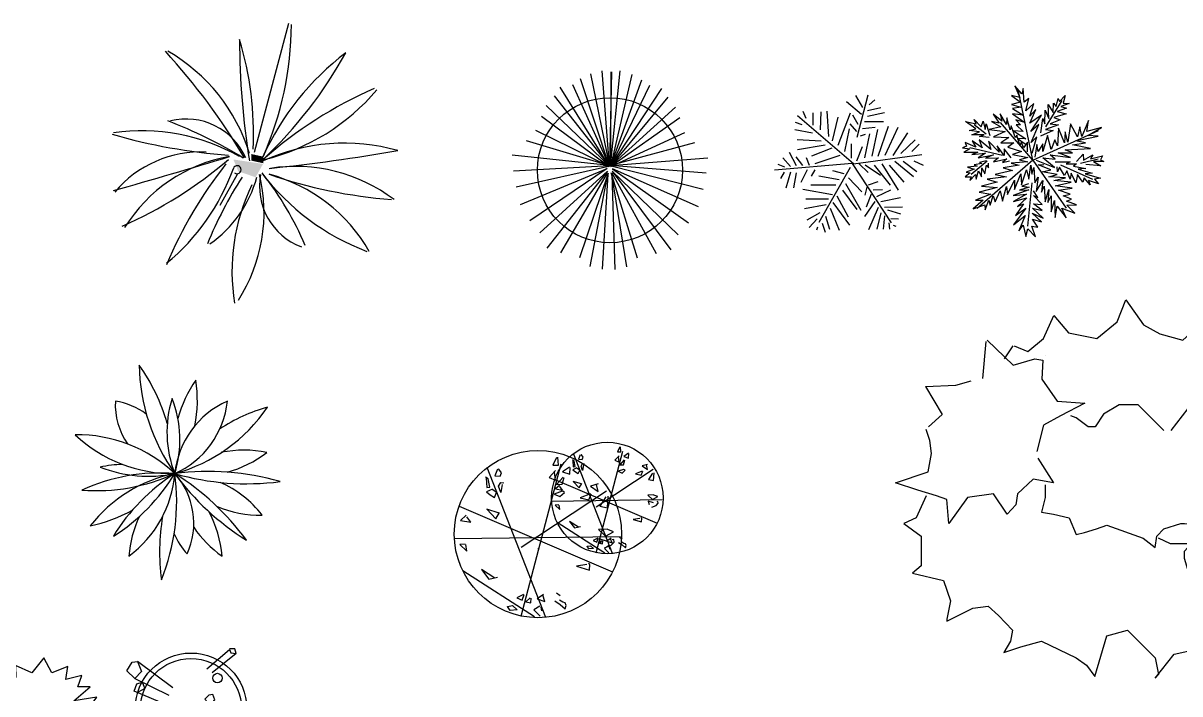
# Model space of a CAD drawing. Extents: x -42728 to 99010, y -18674 to 47645.
# Drawn here: x 39284 to 42498, y 7557 to 9422 of the extents above; entities that cross this region are included whole.
import ezdxf

# ---------------------------------------------------------------- set-up
doc = ezdxf.new("R2010")
doc.units = 0
doc.header["$LTSCALE"] = 100
doc.header["$MEASUREMENT"] = 0
doc.layers.get('0').update_dxf_attribs({"linetype": 'CONTINUOUS'})
for name, color, linetype in [('3', 4, 'CONTINUOUS'), ('4', 251, 'CONTINUOUS'), ('A-FURN', 7, 'CONTINUOUS'), ('JJ', 1, 'CONTINUOUS'), ('PUB_DIM', 3, 'CONTINUOUS'), ('PUB_TEXT', 7, 'CONTINUOUS'), ('WINDOW', 2, 'CONTINUOUS'), ('字体标注', 3, 'CONTINUOUS')]:
    doc.layers.add(name, color=color, linetype=linetype)
doc.styles.get("Standard").update_dxf_attribs({"font": 'ISOCP'})

# ---------------------------------------------------------------- blocks, each defined once
blk = doc.blocks.new('2PAA167')
at = {"color": 3, "linetype": 'ByBlock'}
for points in [[(456.8, 775, 0.084365), (317.2, 1065.3, 0.084365)], [(317.2, 1065.3, 0.150784), (494.1, 526.7, 0.150784)], [(597.8, 990.5, 0.082731), (509.1, 800.4, 0.082731)], [(594, 764.1, 0.089394), (597.8, 990.5, 0.089394)], [(199.1, 885.8, 0.163041), (259.4, 673.8, 0.163041)], [(352.9, 822.3, 0.121679), (199.1, 885.8, 0.121679)], [(480.5, 899, 0.170476), (494.1, 526.7, 0.170476)], [(494.1, 526.7, 0.170476), (480.5, 899, 0.170476)], [(755, 885.8, 0.268912), (494.1, 526.7, 0.268912)], [(494.1, 526.7, 0.268912), (755, 885.8, 0.268912)], [(494.1, 526.7, 0.177389), (954.1, 856.1, 0.177389)], [(954.1, 856.1, 0.079568), (717.6, 747.9, 0.079568)], [(494.1, 526.7, 0.195654), (0, 719.3, 0.195654)], [(0, 719.3, 0.195654), (494.1, 526.7, 0.195654)], [(950.7, 631.1, 0.100894), (726.3, 632.1, 0.100894)], [(754.1, 534.1, 0.098536), (950.7, 631.1, 0.098536)], [(494.1, 526.7, 0.127605), (32.6, 444.6, 0.127605)], [(32.6, 444.6, 0.127605), (494.1, 526.7, 0.127605)], [(494.1, 526.7, 0.180767), (75, 267.8, 0.180767)], [(235.2, 572, 0.042944), (124.1, 559.1, 0.042944)], [(124.1, 559.1, 0.145356), (494.1, 526.7, 0.145356)], [(494.1, 526.7, 0.115096), (189.4, 215.7, 0.115096)], [(189.4, 215.7, 0.115096), (494.1, 526.7, 0.115096)], [(266.1, 117.5, 0.218434), (494.1, 526.7, 0.218434)], [(427.9, 0, 0.130431), (494.1, 526.7, 0.130431)], [(1016.4, 487, 0.103409), (494.1, 526.7, 0.103409)], [(494.1, 526.7, 0.103409), (1016.4, 487, 0.103409)], [(555.4, 127.6, 0.298173), (494.1, 526.7, 0.298173)], [(494.1, 526.7, 0.094766), (849.4, 196.3, 0.094766)], [(849.4, 196.3, 0.094766), (494.1, 526.7, 0.094766)], [(927.8, 320.4, 0.126405), (718.8, 482.9, 0.126405)], [(75, 267.8, 0.079524), (283.5, 345, 0.079524)], [(701.7, 364.8, 0.109592), (927.8, 320.4, 0.109592)], [(318.5, 314.2, 0.091357), (266.1, 117.5, 0.091357)], [(433.4, 313.2, 0.076125), (427.9, 0, 0.076125)], [(728.7, 117.4, 0.105449), (662.5, 338.7, 0.105449)], [(588, 260, 0.091219), (728.7, 117.4, 0.091219)], [(491, 228.3, 0.081606), (555.4, 127.6, 0.081606)]]:
    blk.add_lwpolyline(points, format="xyb", dxfattribs=at)
blk = doc.blocks.new('A$C05196627')
at = {"layer": '字体标注', "color": 3, "xscale": 0.5599999999999999, "yscale": 0.5599999999999999, "zscale": 0.5599999999999999}
blk.add_blockref('2PAA167', (0, 0), dxfattribs=at)
blk = doc.blocks.new('H1')
at = {"layer": '3'}
for p, q in [((12.3, -74), (-41.8, 64.9)), ((-10.3, -72.8), (26.7, 68.2)), ((22.4, 74.1), (19, 67.2)), ((19, 67.2), (24, 67.2)), ((24, 67.2), (23.6, 74.4)), ((34.3, 65.3), (27.8, 61)), ((34.7, 58.7), (35.1, 64.9)), ((-41.1, 54.5), (-43.4, 56)), ((-43, 54.9), (-42.2, 46.4)), ((-39.5, 46.8), (-41.1, 54.5)), ((-32.5, 63.3), (-34.8, 57.2)), ((-34.8, 57.2), (-29.9, 56.8)), ((-31, 63.3), (-31.4, 63.3)), ((-28.7, 59.9), (-31, 63.3)), ((-29.9, 56.8), (-28.7, 59.9)), ((21.4, 62), (15.4, 55.6)), ((15.4, 55.6), (21.4, 53.1)), ((21.4, 53.1), (20.4, 60.5)), ((28.5, 56), (22.4, 49.1)), ((27.4, 49.5), (29.3, 55.6)), ((27.8, 61), (34.7, 58.7)), ((-37.1, 44.9), (-42.6, 42.2)), ((-42.2, 46.4), (-39.5, 46.8)), ((-36.8, 44.1), (-37.1, 44.1)), ((-33.3, 41.8), (-36.8, 44.1)), ((-31.3, 47.6), (-29.4, 51.1)), ((-29.4, 41.6), (-31.3, 47.6)), ((-29.4, 51.1), (-26.4, 50.6)), ((-27.9, 49.1), (-29.4, 41.6)), ((-10.3, -9), (68.7, 43.3)), ((27.4, 43), (20.1, 40.3)), ((22.4, 49.1), (27.4, 49.5)), ((29.7, 41.8), (28.2, 43)), ((60.8, 49.8), (53.7, 47.7)), ((53.7, 47.7), (60.8, 42.6)), ((60.8, 42.6), (59.4, 49.1)), ((-42.6, 42.2), (-39.1, 39.5)), ((-39.1, 39.5), (-35.2, 37.2)), ((-35.2, 37.2), (-33.3, 41.8)), ((20.1, 40.3), (25.5, 37.9)), ((25.5, 37.9), (29.7, 41.8)), ((53.7, 40.5), (44.3, 36.9)), ((44.3, 36.9), (52.2, 34.8)), ((52.2, 34.8), (54.4, 40.5)), ((68, 37.6), (62.3, 29)), ((69.4, 27.6), (70.1, 38.3)), ((-67.9, 29.1), (74.3, -31.8)), ((-42.3, 26.2), (-33.8, 17.2)), ((-30.9, 22.7), (-42.3, 26.2)), ((-33.8, 17.2), (-30.4, 23.2)), ((62.3, 29), (69.4, 27.6)), ((-61.3, 20.7), (-66.7, 15.7)), ((-66.7, 15.7), (-57.2, 14.2)), ((-57.2, 14.2), (-60.7, 19.2)), ((-72.4, -1), (81.5, 1.1)), ((69.7, 7.8), (61.2, 7.3)), ((61.2, 7.3), (67.7, 1.3)), ((67.7, 1.3), (75.2, 5.3)), ((75.2, 5.3), (69.7, 7.3)), ((-62.2, -6.2), (-67.2, -6.6)), ((-67.2, -6.6), (-60.7, -12.6)), ((-60.7, -12.6), (-61.7, -6.6)), ((5.5, -10.2), (5, -10.7)), ((5, -10.7), (5.5, -10.2)), ((61.9, -1.2), (63.4, -5.7)), ((69.4, -3.7), (61.9, -1.2)), ((66.8, -9.6), (72.8, -7.2)), ((72.8, -7.2), (75.8, -4.2)), ((75.3, -1.7), (73.8, -2.2)), ((75.8, -4.2), (75.3, -1.7)), ((-12.4, -21.1), (-12.4, -21.1)), ((1.8, -73.4), (-64.5, -30.8)), ((-47.3, -29.6), (-40.3, -38.5)), ((-34.8, -37.5), (-47.3, -29.6)), ((50.3, -25.1), (40.8, -26.6)), ((40.8, -26.6), (52.8, -30.1)), ((53.2, -25.1), (51.8, -24.1)), ((52.8, -30.1), (53.2, -25.1)), ((-40.3, -38.5), (-32.4, -36.6)), ((-8.3, -52.8), (-14.6, -55.8)), ((-9.5, -58.1), (-7.6, -52.8)), ((10.4, -52.8), (4.3, -56.9)), ((11.6, -59.3), (9.7, -53.5)), ((25.6, -54.1), (22.2, -51.5)), ((-23, -63.9), (-18.4, -63.1)), ((-20.7, -67.7), (-23, -63.9)), ((-23, -64.3), (-23, -63.9)), ((-18.4, -63.1), (-14.2, -66.9)), ((-14.6, -55.8), (-9.5, -58.1)), ((-2.2, -55.8), (-6, -59.7)), ((-6, -59.7), (-1.4, -60.4)), ((-1.4, -60.4), (-1.1, -56.2)), ((6.7, -63.5), (1.3, -67)), ((4.3, -56.9), (11.6, -59.3)), ((20.7, -58.5), (25.6, -62)), ((28.1, -60), (25.2, -58)), ((25.6, -62), (30.2, -66)), ((30.2, -60.5), (28.1, -60)), ((31.1, -63), (30.2, -60.5)), ((30.2, -66), (31.1, -63)), ((-14.2, -66.9), (-20.7, -67.7)), ((1.3, -67), (7.2, -73)), ((8.7, -68), (8.2, -64.5))]:
    blk.add_line(p, q, dxfattribs=at)
blk.add_circle((5.1, 3.2), 77.5, dxfattribs=at)
blk = doc.blocks.new('PLAN1')
at = {"layer": '4', "xscale": 2, "yscale": 2, "zscale": 2}
blk.add_blockref('H1', (-10.3, -6.4), dxfattribs=at)
blk = doc.blocks.new('A$C496D48C4')
blk.add_blockref('PLAN1', (155.1, 155.1))
blk = doc.blocks.new('A$C6ACE7A1A')
at = {"layer": 'WINDOW', "color": 3}
blk.add_blockref('A$C496D48C4', (0, 0), dxfattribs=at)
blk = doc.blocks.new('A$C17D738E0')
at = {"layer": 'PUB_TEXT', "color": 3}
blk.add_blockref('A$C6ACE7A1A', (0, 0), dxfattribs=at)
blk = doc.blocks.new('A$C1D3318C6')
at = {"layer": 'A-FURN'}
blk.add_blockref('A$C17D738E0', (270.3, 177.9), dxfattribs=at)
at = {"layer": 'A-FURN', "xscale": 1.5, "yscale": 1.5, "zscale": 1.5}
blk.add_blockref('A$C17D738E0', (0, 0), dxfattribs=at)
blk = doc.blocks.new('M_F8')
for p, q in [((2.9, 532.6), (27.6, 593.8)), ((27.6, 593.8), (76, 524.4)), ((-201.8, 486.5), (-173.2, 550.1)), ((-173.2, 550.1), (-132, 501.8)), ((185.4, 481.4), (259.3, 549.1)), ((259.3, 549.1), (233.3, 460.9)), ((-53.7, 486.5), (2.9, 532.6)), ((76, 524.4), (121.3, 499.7)), ((-244.8, 450.6), (-201.8, 486.5)), ((-132, 501.8), (-53.7, 486.5)), ((121.3, 499.7), (185.4, 481.4)), ((-370.5, 375.2), (-361.1, 478.3)), ((-358, 481.4), (-286.1, 412.7)), ((-310, 429.9), (-286.1, 465.8)), ((-283, 465.8), (-244.8, 450.6)), ((233.3, 460.9), (266.7, 430.2)), ((-286.1, 412.7), (-225.7, 430.2)), ((-225.7, 430.2), (-203.1, 426.6)), ((-203.1, 426.6), (-206.6, 373.8)), ((-197.1, 440.4), (-197.1, 440.4)), ((266.7, 430.2), (309.7, 425)), ((362.3, 425), (276.3, 399.5)), ((309.7, 425), (362.3, 425)), ((276.3, 399.5), (247.5, 343)), ((-529.8, 353.4), (-445.4, 356.5)), ((-445.4, 356.5), (-402.6, 368.7)), ((-206.6, 373.8), (-163.6, 312.4)), ((-206.6, 373.8), (-206.6, 373.8)), ((375.8, 361.8), (265.8, 374.4)), ((375.8, 361.8), (456.4, 332.3)), ((247.5, 343), (271.4, 307.2)), ((-163.6, 312.4), (-87.1, 307.2)), ((-87.1, 307.2), (-154.1, 271.3)), ((8.5, 302.1), (-34.5, 276.5)), ((61.1, 302.1), (8.5, 302.1)), ((132.9, 230.4), (61.1, 302.1)), ((199.8, 291.9), (151.9, 230.4)), ((261.9, 297), (199.8, 291.9)), ((314.5, 286.7), (261.9, 297)), ((271.4, 307.2), (314.5, 286.7)), ((-154.1, 271.3), (-201.8, 245.8)), ((-111, 266.3), (-125.3, 271.3)), ((-77.5, 240.6), (-111, 266.3)), ((-34.5, 276.5), (-58.4, 240.6)), ((276.3, 230.4), (300.2, 286.7)), ((-517.5, 203.1), (-527.1, 233.9)), ((-201.8, 245.8), (-220.5, 172.2)), ((-58.4, 240.6), (-77.5, 240.6)), ((465.8, 238.5), (444.2, 213.2)), ((-512.8, 167.2), (-517.5, 203.1)), ((346, 175.6), (277.2, 222.5)), ((444.2, 213.2), (436.3, 169)), ((-522.4, 116.1), (-512.8, 167.2)), ((286.6, 141.2), (346, 175.6)), ((436.3, 169), (499.2, 122.6)), ((-217.4, 153.5), (-173.3, 85.3)), ((285.7, 116.1), (285.7, 136.6)), ((-613.2, 85.3), (-522.4, 116.1)), ((304.8, 80.2), (285.7, 116.1)), ((438.3, 97.3), (420.6, 44.7)), ((465.8, 124.7), (438.3, 97.3)), ((499.2, 122.6), (465.8, 124.7)), ((-551, 64.8), (-613.2, 85.3)), ((-498.4, 49.4), (-551, 64.8)), ((-230.7, 95.5), (-273.7, 54.6)), ((-173.3, 85.3), (-230.7, 95.5)), ((-197.2, 80.2), (-197.2, 44.4)), ((-173.3, 85.3), (-173.3, 85.3)), ((333.5, 54.6), (304.8, 80.2)), ((-527.1, 49.4), (-555.8, -12)), ((-469.7, 39.2), (-498.4, 49.4)), ((-465, -27.3), (-469.7, 39.2)), ((-412.4, 44.4), (-465, -27.3)), ((-340.7, 54.6), (-412.4, 44.4)), ((-412.4, 44.4), (-412.4, 44.4)), ((-340.7, 54.6), (-340.7, 54.6)), ((-302.4, -1.8), (-340.7, 54.6)), ((-273.7, 54.6), (-278.6, 23.8)), ((-197.2, 44.4), (-206.8, 3.4)), ((256.9, -6.9), (280.8, 34)), ((280.8, 34), (304.8, 44.4)), ((304.8, 44.4), (333.5, 54.6)), ((420.6, 44.7), (450.1, -12.2)), ((-278.6, 23.8), (-302.4, -1.8)), ((-206.8, 3.4), (-173.3, -1.8)), ((-555.8, -12), (-589.3, -27.3)), ((-589.3, -27.3), (-541.5, -63.2)), ((-173.3, -1.8), (-130.3, -12)), ((-130.3, -12), (-111.2, -58.1)), ((132.7, -42.7), (180.4, -27.3)), ((180.4, -27.3), (190, -27.3)), ((190, -27.3), (256.9, -32.5)), ((256.9, -32.5), (256.9, -6.9)), ((450.1, -12.2), (542.5, -35.3)), ((-541.5, -63.2), (-541.5, -119.6)), ((-111.2, -58.1), (-87.3, -53)), ((-87.3, -53), (-53.8, -42.7)), ((-53.8, -42.7), (-25.1, -32.5)), ((-25.1, -32.5), (75.3, -68.4)), ((108.8, -94), (113.5, -63.2)), ((113.5, -63.2), (132.7, -42.7)), ((487.5, -56.4), (414.7, -77.5)), ((542.5, -35.3), (487.5, -56.4)), ((75.3, -68.4), (108.8, -94)), ((151.8, -83.8), (118.3, -68.4)), ((156.5, -83.8), (151.8, -83.8)), ((209.2, -83.8), (156.5, -83.8)), ((190, -104.2), (209.2, -83.8)), ((414.7, -77.5), (448.1, -159.6)), ((-541.5, -119.6), (-541.5, -145.2)), ((190, -124.7), (190, -104.2)), ((199.6, -155.5), (190, -124.7)), ((-541.5, -145.2), (-565.4, -165.7)), ((261.7, -196.4), (199.6, -155.5)), ((448.1, -159.6), (461.9, -243.8)), ((-565.4, -165.7), (-479.4, -186.2)), ((-479.4, -186.2), (-460.2, -242.5)), ((223.4, -222), (280.8, -206.6)), ((223.4, -298.9), (223.4, -222)), ((280.8, -206.6), (261.7, -196.4)), ((420.6, -205.9), (363.6, -231.2)), ((461.9, -243.8), (420.6, -205.9)), ((-460.2, -242.5), (-469.7, -293.7)), ((363.6, -231.2), (336.1, -260.7)), ((-469.7, -298.9), (-398, -263)), ((-398, -263), (-355, -257.9)), ((-355, -257.9), (-326.3, -283.5)), ((-326.3, -283.5), (-288.1, -324.5)), ((336.1, -260.7), (349.9, -309.1)), ((-469.7, -293.7), (-469.7, -298.9)), ((228.3, -314.2), (223.4, -298.9)), ((290.4, -370.6), (228.3, -314.2)), ((349.9, -309.1), (375.4, -340.7)), ((-288.1, -324.5), (-292.8, -355.2)), ((-58.6, -452.6), (-25.1, -339.8)), ((-25.1, -339.8), (32.3, -324.5)), ((32.3, -324.5), (108.8, -401.3)), ((279.1, -334.4), (263.3, -338.6)), ((345.9, -336.5), (279.1, -334.4)), ((375.4, -340.7), (345.9, -336.5)), ((-292.8, -355.2), (-312, -385.9)), ((-312, -385.9), (-264.2, -370.6)), ((-264.2, -370.6), (-206.8, -355.2)), ((-206.8, -355.2), (-111.2, -401.3)), ((-206.8, -355.2), (-206.8, -355.2)), ((161.3, -391.1), (252.2, -370.6)), ((252.2, -370.6), (304.8, -375.7)), ((304.8, -375.7), (290.4, -370.6)), ((-111.2, -401.3), (-82.5, -421.8)), ((108.8, -457.6), (161.3, -391.1)), ((108.8, -401.3), (118.3, -447.4)), ((-82.5, -421.8), (-58.6, -452.6)), ((118.3, -447.4), (108.8, -457.6))]:
    blk.add_line(p, q)
at = {"flags": 128}
for points in [[(-529.8, 353.4), (-482.9, 275.3), (-521.2, 241.3)], [(456.4, 332.3), (383.6, 316.4), (421.2, 288.2), (377.3, 247.6), (474.4, 241.3)]]:
    blk.add_lwpolyline(points, dxfattribs=at)
at = {"width": 0.8, "flags": 9}
for tag, p in [('XSIZE', (-73.6, 244.1)), ('YSIZE', (141.9, 228.4)), ('XSIZE', (-182.7, 109.6)), ('YSIZE', (124.2, -73))]:
    blk.add_attdef(tag, p, '', height=0.2, dxfattribs=at)
blk = doc.blocks.new('A$C71C904C8')
for p, q in [((394.9, 420.3), (491, 778.7)), ((346.8, 358.4), (298.7, 271.9))]:
    blk.add_line(p, q)
for centre, radius, start, end in [((-411.4, 778.5), 909.2, 335.9502, 359.758), ((-517.6, 470.6), 910, 357.3527, 16.7883), ((2463.6, 734.9), 2110, 180.0406, 189.2545), ((-1167.6, -503.7), 1783.2, 30.5938, 42.4768), ((-92.8, 270.9), 495.7, 17.0473, 60.0694), ((1102.5, 98.7), 750.3, 127.198, 155.6633), ((-416.3, 1284.6), 1216.8, 313.3426, 331.0902), ((1218.8, -509.5), 1210.9, 113.9152, 131.3416), ((284.2, 971.4), 588.2, 283.5808, 319.9992), ((-285.8, -653.1), 1240.6, 58.4211, 69.2145), ((205.3, 331.7), 180.5, 23.5543, 104.0813), ((437.7, 1985.4), 1577.6, 253.8941, 265.8232), ((80.7, -79), 558.3, 60.7276, 97.9536), ((246.2, 108.2), 312.4, 87.2952, 139.9917), ((645, -95.3), 540.4, 74.0908, 114.731), ((-91.8, 5497.5), 5149.7, 275.8835, 279.8947), ((-4919.7, 17674), 18045.4, 285.83192, 286.89997), ((-463, 1323.2), 1212.6, 293.8573, 310.3893), ((399.6, -14.7), 429, 99.8628, 148.3847), ((1244.4, -347.4), 1184.1, 141.6493, 157.4278), ((-234.2, 579.1), 606, 309.4698, 340.3125), ((346.9, 371.2), 11.1, 231.0779, 160.3125), ((-27.5, 251.1), 449.1, 327.26, 13.8236), ((589.6, 325.4), 180.6, 169.4664, 249.1589), ((938.1, 757), 654.7, 217.0365, 249.3616), ((-227.3, -156.4), 826.2, 22.5665, 38.5429), ((316.3, -84.7), 459.1, 29.9198, 74.8757), ((881, 1658.7), 1374.3, 251.1082, 265.6163), ((508.8, -74.3), 454.6, 52.9364, 98.7741), ((1329.5, -269.7), 1150.4, 147.3863, 157.8061), ((76.4, 440.5), 337.6, 305.2439, 344.4946), ((879.7, 89.7), 547.1, 153.9832, 189.4317)]:
    blk.add_arc(centre, radius, start, end)
for points in [[(336.5, 399.7), (418.9, 387.3), (350.2, 366.7), (398.3, 350.3)], [(386.3, 414.8), (419.8, 407.5), (386.3, 396.5), (419.8, 389.2)]]:
    blk.add_solid(points)
blk = doc.blocks.new('A$C1EF20E6F')
for p, q in [((385.6, 410.7), (356.7, 789.5)), ((394.3, 784.3), (385.6, 410.7)), ((389.4, 410.7), (428.7, 788.5)), ((391.1, 784.3), (389.4, 410.7)), ((238.8, 735.2), (385.6, 408.6)), ((385.6, 408.6), (270.2, 756.9)), ((310.2, 776.4), (385.6, 408.6)), ((474.9, 774.1), (389.4, 408.6)), ((389.4, 408.6), (514.3, 753.6)), ((165.7, 690), (385.6, 410.7)), ((385.6, 408.6), (190.6, 724.2)), ((545.1, 731), (389.4, 408.6)), ((389.4, 408.6), (593, 718.6)), ((385.6, 410.7), (133.8, 651.8)), ((617, 683.8), (389.4, 410.7)), ((389.4, 410.7), (647.8, 644.7)), ((115.5, 609.2), (383.9, 408.7)), ((664.9, 601.6), (391.1, 408.6)), ((383.9, 408.7), (93.4, 552.3)), ((54.6, 512.3), (385.7, 412.7)), ((391.1, 408.6), (685.4, 544.1)), ((723.1, 503), (389.4, 412.7)), ((385.7, 412.7), (0, 454.2)), ((389.4, 412.7), (776.1, 443.5)), ((5.1, 392.4), (385.7, 412.7)), ((15.4, 328.5), (382.2, 410.8)), ((32.2, 258.2), (376.8, 400.7)), ((376.8, 400.7), (69.8, 193.5)), ((109.6, 145.1), (378.3, 390.4)), ((378.3, 390.4), (137, 84.8)), ((193, 66.8), (378, 382.1)), ((267.8, 48.3), (381.5, 384.1)), ((309.6, 12.2), (379.6, 378)), ((379.6, 378), (357.2, 0.7)), ((769.3, 381.9), (389.4, 412.7)), ((757.3, 318.2), (392.8, 410.7)), ((497.2, 45.2), (392.8, 384)), ((454.4, 10.2), (394.5, 377.8)), ((394.5, 377.8), (406.5, 0)), ((396.2, 390.1), (628.9, 78)), ((658, 137.6), (396.2, 390.1)), ((572.5, 61.6), (396.2, 381.9)), ((397.9, 400.4), (699.1, 184.8)), ((738.5, 248.4), (397.9, 400.4))]:
    blk.add_line(p, q)
blk.add_circle((387.7, 394.2), 288)
blk = doc.blocks.new('A$C1FB93F8B')
at = {"linetype": 'ByBlock'}
for p, q in [((241.4, 326.7), (199.7, 362.3)), ((245.4, 346.6), (225.6, 379.6)), ((229.7, 263.7), (259.7, 382.1)), ((262.7, 353.7), (278.5, 367.9)), ((219.7, 190.1), (64.1, 323.4)), ((87.4, 316.3), (79.2, 335.1)), ((107.2, 297.8), (107.2, 331.3)), ((127.6, 284.1), (129.1, 334.4)), ((150.9, 266.3), (146.4, 335.9)), ((176.3, 241.4), (210.9, 331.3)), ((232.7, 299.3), (217, 325.2)), ((258.2, 337.9), (295.2, 346.6)), ((258.2, 322.2), (305.4, 332.3)), ((76.8, 298.8), (58, 304.9)), ((160.6, 254.1), (176.3, 320.1)), ((228.2, 279.5), (209.9, 300.8)), ((243.9, 288.1), (279.5, 292.2)), ((249.5, 307.9), (302.4, 307.9)), ((288.1, 211.4), (316.6, 294.7)), ((306.9, 214.4), (343.5, 291.7)), ((105.1, 275), (56.3, 284.2)), ((195.1, 224.1), (207.8, 287.1)), ((238.3, 267.8), (252.6, 272.4)), ((250.5, 206.8), (264.8, 272.9)), ((270.9, 211.4), (286.6, 285.6)), ((329.3, 212.9), (369.9, 275.9)), ((129.1, 252.6), (63, 257.1)), ((140.3, 241.4), (64, 229.2)), ((159.1, 233.2), (102.7, 210.9)), ((213.9, 205.3), (213.9, 245.9)), ((228.2, 198.7), (243.9, 238.3)), ((351.1, 219), (390.8, 257.1)), ((381.1, 224.1), (401.5, 244.4)), ((44.2, 182.4), (22.9, 206.3)), ((60.7, 184), (41.2, 221)), ((78.9, 184.9), (60, 209.4)), ((97, 185.7), (88.4, 206.3)), ((180.9, 212.9), (111.8, 189.5)), ((219.7, 190.1), (409.6, 216)), ((333.9, 197.2), (385.7, 154.5)), ((357.2, 197.2), (395.4, 168.7)), ((387.2, 198.7), (412.6, 186)), ((215.5, 190.8), (0, 172.3)), ((28.5, 180.9), (9.7, 188)), ((26.9, 166.7), (16.8, 149.4)), ((44.2, 166.7), (31, 122.5)), ((60, 165.2), (52.8, 123.5)), ((90.1, 173.6), (72.7, 138.2)), ((111.8, 172.8), (101.6, 155.5)), ((210.3, 179.5), (123, 26.9)), ((193.6, 162.6), (162.1, 170.2)), ((215.5, 190.8), (324.2, 26.4)), ((234.8, 189.5), (259.7, 165.7)), ((252.1, 187.5), (294.2, 158)), ((277, 186), (321.2, 131.1)), ((297.8, 189.5), (343.5, 116.9)), ((318.1, 186), (359.3, 138.7)), ((170.2, 131.1), (100.6, 131.1)), ((179.4, 145.3), (123, 156)), ((196.7, 135.7), (239.3, 61.5)), ((205.2, 150.8), (242.9, 111.7)), ((260.7, 131.8), (288.1, 140.4)), ((160.6, 104.2), (78.8, 118.4)), ((173.3, 101.1), (204.8, 42.7)), ((189, 116.9), (228.2, 63)), ((256.2, 125), (250.6, 103.2)), ((268.3, 105.2), (254.1, 69.6)), ((273.7, 117.3), (299.7, 118.3)), ((284.1, 99.6), (322.7, 117.9)), ((295.2, 85.4), (349.6, 96.5)), ((143.3, 75.7), (83.3, 65)), ((149.4, 91.5), (86.4, 91.5)), ((154.5, 66.6), (179.4, 5.1)), ((162.1, 82.3), (207.8, 19.3)), ((278.5, 85.4), (249.5, 43.7)), ((288.1, 68.1), (261.2, 6.6)), ((305.4, 69.6), (355.2, 70.6)), ((126, 53.9), (89.4, 33.5)), ((117.9, 36.6), (96, 12.7)), ((141.8, 44.2), (152.5, 8.1)), ((295.2, 53.9), (284.1, 8.1)), ((305.4, 45.2), (301.3, 8.1)), ((314.1, 62.5), (349.6, 50.8)), ((322.7, 38.1), (344, 36.6)), ((119.4, 14.2), (116.4, 5.1)), ((132.1, 25.4), (140.3, 0)), ((317.1, 26.4), (319.6, 8.1)), ((329.8, 19.3), (336.9, 16.8))]:
    blk.add_line(p, q, dxfattribs=at)
blk = doc.blocks.new('A$C4C366C44')
at = {"linetype": 'ByBlock'}
for p, q in [((145.8, 419.8), (160.1, 387.7)), ((165.2, 397.9), (145.8, 419.8)), ((136.7, 392.8), (161.6, 374.5)), ((160.1, 387.7), (136.7, 392.8)), ((195.5, 212.9), (155, 409.6)), ((169.2, 412.1), (165.2, 397.9)), ((171.8, 374.5), (169.2, 412.1)), ((269.8, 376), (285.6, 392.8)), ((285.6, 392.8), (280, 372)), ((161.6, 374.5), (136.7, 368.4)), ((136.7, 368.4), (162.6, 360.3)), ((162.6, 360.3), (139.7, 356.7)), ((139.7, 356.7), (169.2, 338.4)), ((184.5, 385.2), (171.8, 374.5)), ((176.8, 350.1), (184.5, 385.2)), ((198.7, 371), (176.8, 350.1)), ((187.5, 335.9), (198.7, 371)), ((204.3, 354.2), (187.5, 335.9)), ((187.5, 316.6), (204.3, 354.2)), ((232.2, 306.4), (277.5, 379.6)), ((238.8, 368.4), (252, 346.1)), ((240.4, 329.3), (238.8, 368.4)), ((252, 346.1), (253.1, 372)), ((253.1, 372), (260.7, 362.8)), ((260.7, 362.8), (266.3, 385.2)), ((289.1, 357.8), (263.2, 348.6)), ((266.3, 385.2), (269.8, 376)), ((296.8, 371), (273.9, 362.8)), ((273.9, 362.8), (289.1, 357.8)), ((280, 372), (296.8, 371)), ((32.5, 326.8), (51.8, 306.4)), ((38.6, 314.1), (32.5, 326.8)), ((51.8, 306.4), (57.9, 321.7)), ((57.9, 321.7), (63.5, 298.3)), ((85.4, 341), (102.1, 316.6)), ((109.8, 321.7), (85.4, 341)), ((104.7, 342.5), (109.8, 321.7)), ((122.5, 312.5), (104.7, 342.5)), ((124, 330.8), (122.5, 312.5)), ((133.1, 297.3), (124, 330.8)), ((139.7, 342.5), (173.3, 317.6)), ((169.2, 338.4), (139.7, 342.5)), ((148.4, 325.7), (161.6, 311.5)), ((173.3, 317.6), (148.4, 325.7)), ((219.5, 338.4), (187.5, 316.6)), ((190.1, 293.2), (219.5, 338.4)), ((218, 289.7), (223.6, 329.3)), ((223.6, 329.3), (228.7, 314.1)), ((228.7, 314.1), (229.7, 352.7)), ((229.7, 352.7), (240.4, 329.3)), ((271.4, 325.7), (243.9, 314.1)), ((288.1, 342.5), (254.6, 331.8)), ((254.6, 331.8), (271.4, 325.7)), ((263.2, 348.6), (288.1, 342.5)), ((350.1, 323.2), (331.8, 279)), ((346.1, 293.2), (350.1, 323.2)), ((9.1, 320.7), (38.6, 314.1)), ((37.6, 300.8), (9.1, 320.7)), ((19.3, 295.8), (37.6, 300.8)), ((47.8, 292.2), (19.3, 295.8)), ((25.9, 284.1), (47.8, 292.2)), ((66.1, 285.6), (32.5, 311.5)), ((63.5, 298.3), (66.1, 314.1)), ((66.1, 314.1), (76.2, 281.5)), ((107.2, 306.4), (74.7, 298.3)), ((74.7, 298.3), (118.9, 293.2)), ((81.3, 320.7), (107.2, 306.4)), ((102.1, 316.6), (81.3, 320.7)), ((118.9, 293.2), (86.4, 278)), ((195.5, 212.9), (105.7, 317.6)), ((135.7, 309), (133.1, 297.3)), ((147.4, 275.4), (135.7, 309)), ((142.3, 294.7), (176.8, 272.9)), ((169.2, 293.2), (142.3, 294.7)), ((149.9, 311.5), (169.2, 293.2)), ((161.6, 311.5), (149.9, 311.5)), ((212.9, 312.5), (190.1, 293.2)), ((191.1, 262.2), (212.9, 312.5)), ((195.5, 212.9), (378.6, 295.8)), ((252, 295.8), (217, 280.5)), ((267.3, 311.5), (231.2, 298.3)), ((231.2, 298.3), (252, 295.8)), ((243.9, 314.1), (267.3, 311.5)), ((267.3, 302.4), (264.7, 253.1)), ((284.1, 261.2), (267.3, 302.4)), ((285.6, 292.2), (284.1, 261.2)), ((293.2, 263.7), (285.6, 292.2)), ((300.8, 314.1), (293.2, 263.7)), ((320.1, 278), (300.8, 314.1)), ((326.7, 306.4), (320.1, 278)), ((331.8, 279), (326.7, 306.4)), ((386.2, 303.9), (346.1, 293.2)), ((348.6, 281.5), (386.2, 303.9)), ((7.6, 262.2), (11.7, 252.1)), ((37.6, 249.5), (7.6, 262.2)), ((61, 284.1), (25.9, 284.1)), ((26.9, 267.3), (37.6, 249.5)), ((55.4, 248), (26.9, 267.3)), ((46.8, 269.8), (55.4, 248)), ((78.8, 242.9), (46.8, 269.8)), ((47.8, 279), (61, 284.1)), ((74.7, 276.4), (47.8, 279)), ((72.2, 266.3), (78.8, 242.9)), ((102.1, 235.3), (72.2, 266.3)), ((86.4, 278), (129.1, 276.4)), ((129.1, 276.4), (107.2, 261.2)), ((107.2, 261.2), (143.3, 261.2)), ((143.3, 261.2), (126.5, 249.5)), ((150.9, 283.1), (147.4, 275.4)), ((160.1, 254.6), (150.9, 283.1)), ((153.5, 273.9), (174.3, 258.7)), ((176.8, 272.9), (153.5, 273.9)), ((164.1, 263.7), (160.1, 254.6)), ((170.2, 248), (164.1, 263.7)), ((180.9, 263.7), (170.2, 248)), ((180.9, 236.3), (180.9, 263.7)), ((206.8, 278), (191.1, 262.2)), ((193.6, 232.7), (206.8, 278)), ((206.8, 257.1), (201.2, 222.1)), ((210.4, 237.8), (206.8, 257.1)), ((223.6, 258.7), (210.4, 237.8)), ((236.3, 281.5), (223.6, 237.8)), ((223.6, 237.8), (223.6, 258.7)), ((246.5, 242.9), (236.3, 281.5)), ((257.1, 269.8), (246.5, 242.9)), ((264.7, 253.1), (257.1, 269.8)), ((305.9, 256.1), (342, 261.2)), ((314, 267.3), (377.1, 280.5)), ((342, 261.2), (314, 267.3)), ((377.1, 280.5), (348.6, 281.5)), ((11.7, 252.1), (0, 248)), ((0, 248), (20.8, 244.4)), ((20.8, 244.4), (4.1, 235.3)), ((4.1, 235.3), (42.7, 235.3)), ((111.3, 226.1), (20.8, 248)), ((42.7, 235.3), (25.9, 228.7)), ((25.9, 228.7), (64.5, 232.7)), ((64.5, 232.7), (43.7, 219.5)), ((43.7, 219.5), (86.4, 227.7)), ((86.4, 227.7), (64.5, 218.5)), ((97.1, 253.1), (102.1, 235.3)), ((116.4, 226.1), (97.1, 253.1)), ((116.4, 244.4), (116.4, 226.1)), ((135.7, 219.5), (116.4, 244.4)), ((126.5, 249.5), (164.1, 237.8)), ((164.1, 237.8), (139.7, 228.7)), ((139.7, 228.7), (181.9, 221.1)), ((243.9, 227.7), (300.8, 221.1)), ((258.1, 216), (243.9, 227.7)), ((266.3, 233.8), (305.9, 233.8)), ((300.8, 221.1), (266.3, 233.8)), ((285.6, 241.9), (356.2, 245.4)), ((305.9, 233.8), (285.6, 241.9)), ((356.2, 245.4), (305.9, 256.1)), ((317.6, 209.4), (335.9, 230.2)), ((335.9, 230.2), (336.9, 213.4)), ((336.9, 213.4), (362.8, 227.7)), ((362.8, 227.7), (356.2, 217)), ((356.2, 217), (389.8, 225.1)), ((389.8, 225.1), (383.7, 214.4)), ((41.2, 196.7), (14.2, 194.1)), ((14.2, 194.1), (32.5, 188.5)), ((68.6, 210.9), (24.4, 173.3)), ((54.4, 204.3), (32.5, 200.2)), ((32.5, 200.2), (41.2, 196.7)), ((195.5, 212.9), (41.2, 78.8)), ((66.1, 211.9), (47.8, 206.8)), ((47.8, 206.8), (54.4, 204.3)), ((62, 175.8), (67.1, 199.2)), ((64.5, 218.5), (100.6, 219.5)), ((67.1, 199.2), (72.2, 191.6)), ((72.2, 191.6), (72.2, 205.3)), ((100.6, 219.5), (86.4, 208.4)), ((86.4, 208.4), (124, 217)), ((124, 217), (111.3, 206.8)), ((111.3, 206.8), (130.6, 211.9)), ((157.5, 199.2), (113.8, 191.6)), ((181.9, 208.4), (135.7, 205.3)), ((135.7, 205.3), (157.5, 199.2)), ((181.9, 221.1), (159.1, 214.4)), ((159.1, 214.4), (181.9, 208.4)), ((184.5, 160.6), (190.1, 199.2)), ((190.1, 199.2), (192.6, 174.3)), ((195.5, 212.9), (288.1, 80.3)), ((205.3, 213.4), (255.6, 192.6)), ((210.4, 200.2), (226.1, 201.7)), ((245.4, 186), (210.4, 200.2)), ((223.6, 219.5), (258.1, 216)), ((255.6, 192.6), (223.6, 219.5)), ((258.1, 208.4), (299.8, 208.4)), ((264.7, 180.9), (263.2, 195.1)), ((269.8, 194.1), (264.7, 180.9)), ((284.1, 170.7), (269.8, 194.1)), ((272.4, 200.2), (361.8, 160.6)), ((299.8, 208.4), (288.1, 202.8)), ((288.1, 202.8), (317.6, 202.8)), ((317.6, 202.8), (308.5, 196.7)), ((308.5, 196.7), (343.5, 190.1)), ((327.8, 205.3), (377.1, 217)), ((384.7, 197.7), (343.5, 201.7)), ((364.3, 209.4), (384.7, 197.7)), ((392.8, 209.4), (364.3, 209.4)), ((383.7, 214.4), (392.8, 209.4)), ((21.9, 178.4), (7.6, 166.7)), ((7.6, 166.7), (24.4, 166.7)), ((32.5, 188.5), (10.2, 179.9)), ((10.2, 179.9), (21.9, 178.4)), ((20.8, 156.5), (36.1, 173.3)), ((24.4, 166.7), (20.8, 156.5)), ((36.1, 173.3), (38.6, 160.6)), ((38.6, 160.6), (45.2, 183.5)), ((45.2, 183.5), (52.8, 166.7)), ((52.8, 166.7), (54.4, 191.6)), ((54.4, 191.6), (62, 175.8)), ((122.5, 166.7), (68.6, 160.6)), ((139.7, 185), (91.5, 173.3)), ((91.5, 173.3), (122.5, 166.7)), ((113.8, 191.6), (139.7, 185)), ((144.8, 132.1), (162.6, 175.8)), ((162.6, 175.8), (164.1, 144.8)), ((164.1, 144.8), (178.4, 186)), ((178.4, 186), (184.5, 160.6)), ((192.6, 174.3), (198.7, 192.6)), ((198.7, 192.6), (201.2, 149.9)), ((201.2, 149.9), (210.4, 165.7)), ((210.4, 165.7), (205.3, 126.5)), ((222.1, 180.9), (245.4, 186)), ((263.2, 173.3), (222.1, 180.9)), ((240.4, 166.7), (263.2, 173.3)), ((286.6, 164.1), (240.4, 166.7)), ((254.6, 156.5), (286.6, 164.1)), ((290.7, 183.5), (284.1, 170.7)), ((299.8, 160.6), (290.7, 183.5)), ((302.4, 177.4), (299.8, 160.6)), ((315.1, 149.9), (302.4, 177.4)), ((320.1, 173.3), (315.1, 149.9)), ((334.4, 152.5), (320.1, 173.3)), ((343.5, 190.1), (321.7, 188.5)), ((321.7, 188.5), (360.3, 177.4)), ((338.4, 164.1), (334.4, 152.5)), ((355.2, 144.8), (338.4, 164.1)), ((360.3, 177.4), (341, 175.8)), ((341, 175.8), (383.7, 163.1)), ((383.7, 163.1), (366.9, 160.6)), ((97.1, 137.2), (46.8, 124)), ((97.1, 152.5), (52.8, 140.8)), ((52.8, 140.8), (97.1, 137.2)), ((68.6, 160.6), (97.1, 152.5)), ((111.3, 99.6), (122.5, 139.7)), ((122.5, 139.7), (125.5, 117.9)), ((125.5, 117.9), (144.8, 157.5)), ((184.5, 130.6), (140.8, 115.4)), ((144.8, 157.5), (144.8, 132.1)), ((186, 138.2), (159.1, 129.6)), ((159.1, 129.6), (184.5, 130.6)), ((183.4, 147.4), (165.2, 140.8)), ((165.2, 140.8), (186, 138.2)), ((192.6, 149.9), (180.9, 30)), ((205.3, 126.5), (223.6, 156.5)), ((223.6, 156.5), (219.5, 124)), ((219.5, 124), (227.1, 140.8)), ((227.1, 140.8), (229.7, 97.1)), ((229.7, 97.1), (240.4, 132.1)), ((240.4, 132.1), (237.8, 95.5)), ((302.4, 152.5), (254.6, 156.5)), ((258.1, 142.3), (302.4, 152.5)), ((304.9, 135.7), (258.1, 142.3)), ((267.3, 129.6), (304.9, 135.7)), ((299.8, 118.9), (267.3, 129.6)), ((350.1, 156.5), (355.2, 144.8)), ((378.6, 147.4), (350.1, 156.5)), ((366.9, 160.6), (378.6, 147.4)), ((57.9, 102.1), (30, 77.8)), ((78.8, 118.9), (36.1, 102.1)), ((36.1, 102.1), (57.9, 102.1)), ((46.8, 124), (78.8, 118.9)), ((63.5, 75.2), (73.7, 102.1)), ((73.7, 102.1), (77.7, 87.9)), ((77.7, 87.9), (85.4, 113.8)), ((85.4, 113.8), (91.5, 97.1)), ((91.5, 97.1), (104.7, 128.1)), ((104.7, 128.1), (111.3, 99.6)), ((140.8, 115.4), (178.4, 118.9)), ((178.4, 118.9), (142.3, 98.6)), ((142.3, 98.6), (179.4, 108.7)), ((179.4, 108.7), (153.5, 84.4)), ((209.4, 109.8), (197.7, 128.1)), ((197.7, 115.4), (209.4, 109.8)), ((222.1, 90.5), (197.7, 115.4)), ((237.8, 95.5), (246.5, 113.8)), ((246.5, 113.8), (246.5, 70.1)), ((246.5, 70.1), (255.6, 101.1)), ((255.6, 101.1), (258.1, 54.4)), ((280, 113.8), (299.8, 118.9)), ((303.4, 104.7), (280, 113.8)), ((289.1, 99.6), (303.4, 104.7)), ((317.6, 89.4), (289.1, 99.6)), ((30, 77.8), (62, 89.4)), ((62, 89.4), (63.5, 75.2)), ((176.8, 80.3), (142.3, 34)), ((170.2, 92), (147.4, 59.5)), ((147.4, 59.5), (176.8, 80.3)), ((153.5, 84.4), (170.2, 92)), ((193.6, 66.1), (224.6, 51.8)), ((219.5, 41.7), (193.6, 66.1)), ((224.6, 51.8), (195.1, 80.3)), ((195.1, 80.3), (222.1, 73.7)), ((197.7, 92), (222.1, 90.5)), ((222.1, 73.7), (197.7, 92)), ((258.1, 54.4), (263.2, 85.4)), ((263.2, 85.4), (288.1, 53.4)), ((288.1, 53.4), (276.4, 80.3)), ((276.4, 80.3), (312.5, 66.1)), ((290.7, 87.9), (317.6, 89.4)), ((312.5, 66.1), (290.7, 87.9)), ((142.3, 34), (174.3, 59.5)), ((174.3, 59.5), (156.5, 17.3)), ((156.5, 17.3), (169.2, 32.5)), ((169.2, 32.5), (176.8, 1.5)), ((195.1, 49.3), (219.5, 41.7)), ((209.4, 27.4), (195.1, 49.3)), ((176.8, 1.5), (181.9, 22.4)), ((181.9, 22.4), (202.8, 0)), ((192.6, 30), (209.4, 27.4)), ((202.8, 0), (192.6, 30))]:
    blk.add_line(p, q, dxfattribs=at)
blk = doc.blocks.new('P12PLT04')
at = {"color": 0, "linetype": 'ByBlock'}
for p, q in [((-0.07, 0.447), (0.005, 0.553)), ((0.005, 0.553), (0.07, 0.383)), ((-0.285, 0.264), (-0.352, 0.458)), ((-0.352, 0.458), (-0.159, 0.396)), ((-0.159, 0.396), (-0.145, 0.49)), ((-0.145, 0.49), (-0.07, 0.447)), ((0.07, 0.383), (0.148, 0.469)), ((0.148, 0.469), (0.157, 0.363)), ((0.157, 0.363), (0.384, 0.434)), ((0.384, 0.434), (0.328, 0.264)), ((-0.407, 0.162), (-0.432, 0.28)), ((-0.432, 0.28), (-0.285, 0.264)), ((0.328, 0.264), (0.447, 0.258)), ((0.447, 0.258), (0.421, 0.165)), ((-0.514, 0.116), (-0.407, 0.162)), ((-0.435, 0.012), (-0.514, 0.116)), ((0.421, 0.165), (0.55, 0.109)), ((0.55, 0.109), (0.431, 0.001)), ((-0.559, -0.102), (-0.435, 0.012)), ((-0.038, 0), (0.048, 0)), ((0, -0.038), (0, 0.041)), ((0.431, 0.001), (0.521, -0.037)), ((-0.401, -0.149), (-0.559, -0.102)), ((0.521, -0.037), (0.42, -0.081)), ((0.42, -0.081), (0.507, -0.201)), ((-0.481, -0.247), (-0.401, -0.149)), ((0.507, -0.201), (0.301, -0.168)), ((0.301, -0.168), (0.447, -0.295)), ((-0.336, -0.25), (-0.481, -0.247)), ((-0.387, -0.401), (-0.336, -0.25)), ((0.447, -0.295), (0.336, -0.293)), ((0.336, -0.293), (0.371, -0.396)), ((-0.218, -0.378), (-0.387, -0.401)), ((-0.221, -0.483), (-0.218, -0.378)), ((0.371, -0.396), (0.229, -0.36)), ((0.229, -0.36), (0.248, -0.476)), ((-0.073, -0.42), (-0.221, -0.483)), ((0.032, -0.552), (-0.073, -0.42)), ((0.103, -0.419), (0.032, -0.552)), ((0.248, -0.476), (0.103, -0.419))]:
    blk.add_line(p, q, dxfattribs=at)
blk = doc.blocks.new('A$C46972DC1')
at = {"layer": 'JJ', "color": 4}
for p, q in [((636.7, 313.9), (699.5, 367.4)), ((718, 356.3), (651.5, 302.8)), ((714.3, 369.3), (699.5, 369.3)), ((699.5, 367.4), (703.2, 358.2)), ((703.2, 358.2), (718, 356.3)), ((718, 356.3), (714.3, 369.3)), ((415, 308.3), (429.8, 332.3)), ((429.8, 332.3), (444.6, 334.2)), ((444.6, 334.2), (455.7, 306.5)), ((542.5, 260.4), (444.6, 334.2)), ((437.2, 286.2), (415, 308.3)), ((455.7, 306.5), (437.2, 286.2)), ((435.4, 251.1), (442.7, 271.4)), ((437.2, 286.2), (531.4, 240)), ((442.7, 271.4), (456.8, 276.6)), ((464.9, 259.3), (444.5, 247.3)), ((456.8, 276.6), (464.9, 259.3)), ((531.4, 210.5), (435.4, 251.1)), ((642.3, 240), (631.2, 229)), ((631.2, 229), (646, 212.4)), ((653.3, 241.9), (642.3, 240)), ((646, 212.4), (658.9, 227.1)), ((658.9, 227.1), (653.3, 241.9)), ((454.3, 182.4), (474.1, 190.2)), ((463.3, 149.6), (454.3, 182.4)), ((488.9, 171.7), (463.3, 149.6)), ((474.1, 190.2), (488.9, 171.7)), ((422.4, 123.7), (429.8, 136.7)), ((522.2, 157), (429.8, 136.7)), ((429.8, 136.7), (458.1, 125.9)), ((457.5, 88.7), (538.8, 133)), ((422.4, 94.2), (422.4, 123.7)), ((458.1, 125.9), (457.5, 88.7)), ((457.5, 88.7), (422.4, 94.2))]:
    blk.add_line(p, q, dxfattribs=at)
for centre, radius in [((592.9, 202.5), 155), ((592.9, 202.5), 140), ((666.3, 288), 13.1), ((507.4, 203.1), 18.3), ((662.6, 181), 22.2), ((524, 171.7), 14.9), ((542.5, 107.1), 24.8), ((573.9, 131.1), 17.4)]:
    blk.add_circle(centre, radius, dxfattribs=at)
at = {"layer": 'JJ', "color": 3, "xscale": -311.0400000000081, "yscale": 311.0399999999936, "zscale": 311.04, "rotation": 180}
blk.add_blockref('P12PLT04', (173.8, 172.1), dxfattribs=at)

msp = doc.modelspace()

# ---------------------------------------------------------------- block references
for name, p in [('A$C71C904C8', (39531.84485, 8643.08107)), ('A$C4C366C44', (41893.92077, 8827.55063)), ('A$C1FB93F8B', (41372.11785, 8840.75153)), ('A$C05196627', (39428.81955, 7874.80612)), ('A$C1D3318C6', (40482.09335, 7768.87536)), ('A$C46972DC1', (39157.64729, 7313.45954))]:
    msp.add_blockref(name, p)
at = {"xscale": 0.7, "yscale": 0.7, "zscale": 0.7}
msp.add_blockref('A$C1EF20E6F', (40643.34285, 8736.97323), dxfattribs=at)
at = {"layer": 'PUB_DIM'}
msp.add_blockref('M_F8', (42320.89132, 8058.69208), dxfattribs=at)

doc.saveas('drawing.dxf')
